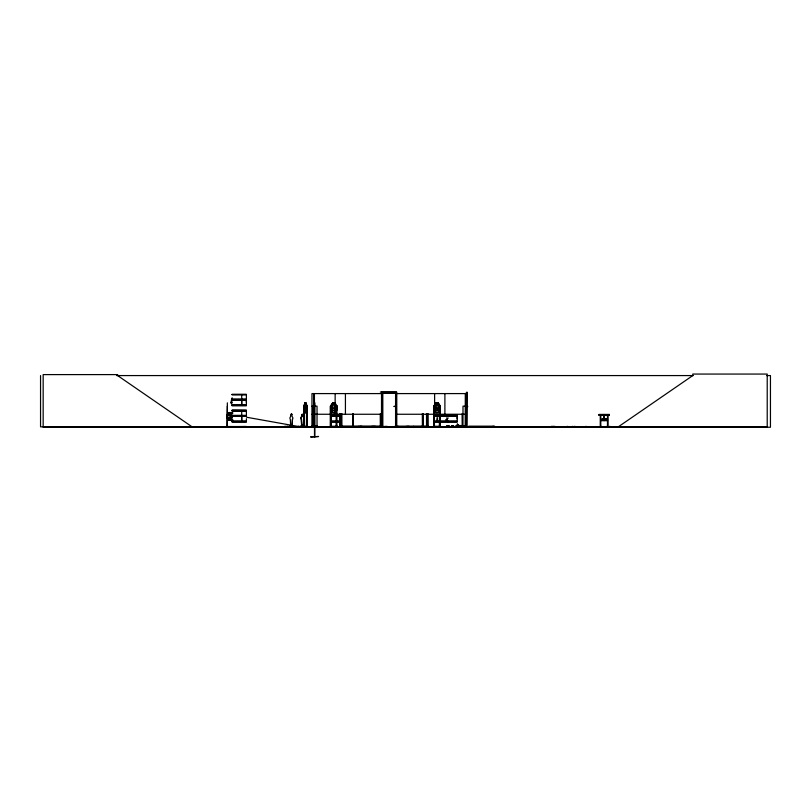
<?xml version="1.0" encoding="UTF-8"?>
<svg xmlns="http://www.w3.org/2000/svg" width="811" height="811" viewBox="0 0 811 811"><rect width="100%" height="100%" fill="white"/><g stroke="black" fill="none" stroke-linecap="round" stroke-linejoin="round"><path stroke-width="1.22" d="M241.708 416.327L241.708 421.071M241.708 400.066L241.708 404.811M246.392 402.438L246.392 400.066L232.058 400.066M437.22 418.699L437.22 421.071L437.21 416.327M457.191 418.699L457.191 416.327L433.773 416.327M336.859 426.799L336.859 406.149M344.614 426.799L328.313 426.708M469.346 426.799L461.145 426.393M467.633 406.139L467.734 406.757M292.102 426.028L292.416 419.388A1.723 1.49 -90 0 0 292.153 416.682L291.727 414.076M292.467 419.388L292.153 426.028L290.612 426.028M303.04 414.391L303.192 416.682A1.723 1.49 -90 0 1 303.507 419.388L303.182 426.404M434.331 406.068L434.432 426.819M304.307 405.865L304.216 426.819L303.588 426.677L304.145 426.799M306.842 405.865L306.69 426.819M291.413 413.955L290.612 414.816L290.662 416.682A1.723 1.49 -90 0 0 290.358 419.388L290.662 426.028M291.382 425.096L292.031 425.299L291.423 425.045M291.909 425.197L291.352 425.339M303.192 426.028L301.651 426.028L301.337 419.388A1.723 1.49 -90 0 1 301.651 416.682L301.804 414.391M302.331 425.197L302.858 425.4M305.382 403.351C303.892 410.143 307.197 410.153 305.727 403.351L305.311 403.351M330.371 426.647L330.391 406.149L331.223 406.149M447.429 426.708L447.429 426.059M423.18 426.708L423.078 413.61M429.891 426.758L416.489 426.819M332.743 406.149L333.483 403.351M435.983 406.149L436.724 403.351L437.443 403.351L438.153 406.149M305.017 412.677L303.932 409.362L303.892 406.118L304.946 402.844L306.082 402.844L307.095 406.149L307.055 426.819M303.932 406.149L305.017 402.844M306 412.677L307.095 409.362L306.082 412.677L304.946 412.677M332.753 402.925L331.679 408.602L333.108 410.548L334.548 410.548L336.007 408.602L334.923 402.925L332.703 402.925L330.584 406.149M435.983 402.925L434.909 408.602L436.338 410.548L437.788 410.548L439.248 408.602L439.248 406.149L438.163 402.925L435.943 402.925M306.578 408.602L305.889 410.548L305.2 410.548L304.52 408.602L305.037 402.925L306.061 402.925L306.578 406.149L306.446 426.819M340.65 426.799L340.61 413.61M228.246 426.515L246.412 426.606M604.165 418.233L604.307 415.293M446.709 417.858L447.307 419.845M446.526 419.682L447.986 421.233M447.591 418.131L448.29 418.07M456.867 426.566L456.745 425.552M334.913 407.588L334.213 408.856L332.743 407.588M438.153 407.588L437.443 408.856L435.983 407.588M394.045 406.352L394.947 406.352L394.126 406.575M228.803 412.546L227.131 415.171L230.04 413.914L231.013 417.28L230.04 418.993L227.131 417.716L228.803 420.341M230.365 420.341L232.037 417.716M230.436 420.341L232.078 417.756L232.078 415.131L230.365 412.546M337.123 406.118L337.163 409.393L334.953 412.677L332.672 412.677M435.953 402.844L435.953 412.677L433.703 409.393L435.912 412.677L438.193 412.677L440.403 409.393L440.363 406.118L438.153 402.844L435.912 402.844L433.703 406.118L433.753 426.799M457.272 424.072L460.263 426.566L457.191 424.417M460.151 426.819L457.465 424.204M285.837 426.819L285.989 426.404M290.754 426.586L290.743 425.694M284.043 426.819C284.164 425.015 294.545 428.918 292.984 425.694L292.102 425.694M301.783 425.694L302.057 426.789M303.628 426.059L304.247 426.819L304.024 425.694M618.327 426.819L692.776 375.574L692.776 374.064L767.216 374.064L767.216 426.819L40.55 426.819L40.55 375.574M312.691 426.799L312.681 406.149L311.982 406.149M313.695 426.059L314.262 426.819M227.344 416.033L228.814 415.171L230.172 416.033L229.533 417.706L227.344 416.884M301.814 426.687L302.351 426.799M600.799 419.53L604.165 418.486L607.48 419.53M600.799 419.814L604.114 418.821M116.662 375.574L693.162 375.574M766.648 375.574L770.45 375.574L770.45 427.245L43.165 427.245L43.165 374.601L117.615 374.601L117.615 375.574L192.055 426.819M380.318 392.027L396.68 392.027L396.68 426.819M382.589 426.819L382.539 393.041L395.656 393.041L395.748 426.819M382.62 393.132L395.575 393.132L395.575 426.819M466.67 393.163L465.899 393.163L465.778 426.819M381.849 393.588L311.982 393.588L311.931 426.819M395.667 393.588L465.575 393.588L465.575 426.819L465.605 406.149L463.01 406.149L462.929 426.819M232.047 394.349L246.412 394.349M232.047 394.531L246.412 394.521M232.068 394.815L246.392 394.815L246.392 399.113L232.058 399.113M231.987 399.438L246.473 399.438M231.987 399.732L246.473 399.732M227.344 402.844L227.262 426.819M314.871 402.844L314.78 436.936M332.672 402.844L334.953 402.844L337.163 406.118L336.261 406.149L336.332 426.819M333.443 403.351L334.213 403.351L334.913 406.149M232.058 404.811L246.402 404.811L246.402 400.066M231.987 405.145L246.473 405.145M231.987 405.439L246.473 405.439M232.058 405.774L246.402 405.774M227.344 406.149L226.999 426.819M304.307 406.149L303.689 406.149L303.689 426.819L303.253 424.903L302.503 424.903L302.503 426.404M306.477 406.149L307.136 406.118L307.136 409.393M313.766 406.149L314.029 426.819M314.465 406.149L317.03 406.149L317.03 426.819M434.463 406.149L433.632 406.149L433.632 426.819L457.211 426.606M303.892 409.393L305.037 412.586L306.061 412.586M330.584 409.362L332.713 412.677L332.713 402.844L330.462 406.118L330.533 426.819M337.163 409.393L334.913 412.677L334.953 402.844M232.068 410.224L246.392 410.224M246.412 410.346L231.966 410.407L246.412 410.599M232.047 410.792L246.412 410.792M232.068 411.076L246.392 411.076L246.392 415.364L232.058 415.364M228.722 412.546L230.436 412.546M332.703 412.586L334.923 412.586M435.943 412.586L438.163 412.586M232.757 412.708L228.286 412.708L228.286 413.407L232.757 413.407M311.982 414.259L381.849 414.259M395.667 414.259L465.575 414.259M301.651 414.816L301.702 416.682A1.723 1.49 -90 0 0 301.398 419.388L301.702 426.028M598.974 414.725L609.304 414.725M598.974 415.009L609.304 415.009M331.081 415.364L339.454 415.364M433.773 415.364L457.201 415.364M231.987 415.698L246.473 415.698M331.02 415.698L339.505 415.698M433.713 415.698L457.262 415.698M231.987 415.992L246.473 415.992M331.02 415.992L339.505 415.992M433.713 415.992L457.262 415.992M232.058 416.327L246.402 416.327M331.081 416.327L339.454 416.327M303.192 416.682L303.142 416.682A1.723 1.49 -90 0 1 303.456 419.388L303.507 419.388M227.161 417.756L227.161 415.131M232.757 419.601L228.286 419.601L228.286 420.301L232.757 420.301M228.743 420.26L230.425 420.26M600.748 420.676L607.53 420.676L607.53 420.037L600.748 420.037L600.799 426.819M232.058 421.071L246.402 421.071L246.402 418.699M331.081 421.071L339.454 421.071M433.773 421.071L446.881 421.071M447.53 421.071L457.201 421.071L457.201 416.327M231.987 421.406L246.473 421.406M331.02 421.406L339.505 421.406M433.713 421.406L457.262 421.406M231.987 421.69L246.473 421.69M331.02 421.69L339.505 421.69M433.713 421.69L457.262 421.69M232.058 422.024L246.402 422.024M331.081 422.024L339.454 422.024M433.773 422.024L457.201 422.024M291.463 424.903L292.213 424.903L292.102 426.404M303.02 425.126L302.594 425.197M456.532 425.552L462.158 425.552L462.158 426.819M306.416 426.059L307.075 426.059M311.9 426.059L312.762 426.059M313.685 426.059L317.324 426.059L317.324 426.819M330.32 426.059L331.202 426.059M336.19 426.059L337.072 426.059L337.062 426.819M339.627 426.059L381.129 426.059L381.16 426.708M396.457 426.17L427.904 426.059M433.561 426.059L434.443 426.059M439.43 426.059L440.302 426.059L440.302 426.819M462.209 426.059L465.869 426.059M287.195 426.262L288.3 426.262M298.235 426.262L299.35 426.262M304.003 426.272L306.69 426.272M331.06 426.272L336.332 426.272M434.301 426.272L439.572 426.272M246.392 426.474L223.258 426.819M372.411 426.383L369.623 426.819M372.705 426.383L375.452 426.383M386.249 426.383L377.247 426.819M386.533 426.383L389.138 426.819M395.748 426.383L391.743 426.819M398.171 426.383L399.813 426.819M406.575 426.383L409.139 426.383M413.326 426.383L415.769 426.819M457.191 426.474L431.604 426.819M551.277 426.383L554.025 426.383M554.329 426.383L556.772 426.819M567.092 426.383L569.535 426.819M572.83 426.383L570.255 426.819M574.441 426.383L577.097 426.819M585.684 426.383L588.259 426.819M600.769 426.383L603.212 426.819M606.871 426.383L609.203 426.819M609.466 426.383L612.123 426.819M304.024 426.586L294.616 426.789L319.493 426.819M311.748 426.677L319.504 426.677M330.422 426.616L340.103 426.616M331.091 406.129L331.202 426.819M336.504 406.118L336.403 426.819M291.352 413.955L292.061 414.391M246.686 417.26L298.924 426.586M604.165 418.567L607.429 419.54M604.165 418.821L607.48 419.814M381.494 426.758L381.525 392.027M353.403 426.059L353.434 426.708M465.281 426.758L465.342 393.588M461.155 426.708L461.256 425.552M302.767 414.076L303.172 414.593M283.779 426.687L289.223 426.586M446.263 419.449L448.28 422.125M446.151 419.682L448.159 422.359M446.222 419.834L447.814 421.963M438.112 402.925L440.282 406.149L439.501 406.149L439.43 426.819M227.202 417.716L228.814 420.26M463.821 426.708L463.791 426.059M382.64 426.708L382.66 393.163M608.017 415.293L608.017 426.819M607.48 415.293L607.48 419.976M607.48 420.676L607.48 426.819M606.354 426.819L603.942 426.819M604.144 414.431L604.165 418.922L603.982 415.293M604.144 420.037L604.144 420.676M600.799 415.293L600.799 419.976M600.576 426.819L598.954 426.819M600.262 415.293L600.262 426.819M598.569 426.819L596.754 426.819M596.349 426.819L593.926 426.819M593.368 426.819L590.813 426.819M585.167 426.819L582.754 426.819M582.41 426.819L578.983 426.819M573.894 426.819L573.377 426.819M566.93 426.819L563.635 426.819M561.729 426.819L557.198 426.819M494.639 426.819L494.639 426.17L468.799 426.17L468.799 426.819M493.129 426.17L493.129 426.819M466.923 426.819L466.923 392.027L466.578 426.819M463.628 426.059L463.628 426.819M463.314 426.059L463.304 426.819M463.091 426.059L463.091 426.819M462.797 426.059L462.716 426.819M462.716 426.059L462.716 426.819M462.412 413.61L462.412 426.819L462.28 413.61M462.037 425.552L462.037 426.819M461.155 425.552L461.114 426.819M460.476 425.552L460.374 426.819M458.539 425.552L458.539 426.819M458.053 425.552L458.053 426.819M457.749 425.552L457.739 426.819M457.627 425.552L457.637 426.819M457.424 425.552L457.424 426.819M456.938 425.552L456.846 426.819M455.964 425.552L456.066 426.819M453.42 425.552L453.41 426.819M453.167 425.552L453.156 426.819M452.943 425.552L452.943 426.819M452.639 425.552L452.639 426.819M452.457 425.552L452.457 426.819M452.203 425.552L452.153 426.819M451.717 425.552L451.717 426.819M449 425.552L449.01 426.819M448.747 425.552L448.757 426.819M447.206 426.819L447.317 425.552L446.831 426.819L446.79 426.059M447.165 426.059L447.013 426.819M444.894 393.588L444.894 414.259M440.231 406.149L440.211 426.819M440.008 426.059L439.978 426.819M439.744 426.059L439.744 426.819M439.643 406.149L439.572 426.819M438.193 402.844L438.193 412.677M434.615 393.588L434.615 405.743M434.615 410.609L434.615 414.259M434.23 406.149L434.301 426.819M434.138 426.059L434.118 426.819M433.885 426.059L433.865 426.819M427.833 413.61L427.904 426.819M427.701 413.61L427.711 426.819M427.336 426.059L427.316 426.819M427.073 413.61L427.113 426.819M427.022 426.059L427.022 426.819M426.728 413.61L426.88 426.819M426.687 426.059L426.566 426.819L426.495 413.61M422.997 426.059L422.855 426.819L422.825 413.61M422.551 413.61L422.551 426.819M422.379 413.61L422.47 426.819M422.298 426.059L422.318 426.819M413.134 426.819L411.512 426.819M406.027 426.819L405.51 426.819M405.318 426.819L403.412 426.819M402.945 426.819L402.388 426.819M402.013 426.819L400.391 426.819M396.478 426.819L396.478 392.23L381.717 392.23L381.626 426.819M391.338 426.819L389.716 426.819M382.447 426.059L382.447 426.819M381.91 426.059L381.91 426.819M381.363 413.61L381.363 426.819M381.048 413.61L381.109 426.819M380.511 414.462L380.511 426.819M380.349 413.61L380.41 426.819M376.517 426.819L376 426.819M361.696 426.17L361.696 426.819M360.469 426.17L360.469 426.819M359.02 426.17L359.02 426.819M353.322 413.61L353.383 426.819M352.623 413.61L352.704 426.819M352.542 426.059L352.542 426.819M345.425 393.588L345.425 414.259M341.968 426.059L341.968 426.819M341.887 413.61L341.887 426.819M341.269 426.059L341.269 426.819M341.188 413.61L341.137 426.819M340.914 426.059L340.995 426.819M340.873 413.61L340.884 426.819M340.407 413.61L340.488 426.819M340.326 426.059L340.326 426.819M339.789 426.059L339.789 426.819M339.708 413.61L339.657 426.819L339.545 426.17M336.768 426.059L336.747 426.819M336.514 426.059L336.514 426.819M335.146 393.588L335.146 403.31M335.146 411.826L335.146 414.259M330.989 406.149L331.06 426.819M330.898 426.059L330.878 426.819M330.624 426.059L330.645 426.819M316.736 426.059L316.736 426.819M316.726 426.059L316.726 426.819M315.763 426.028L315.753 426.819M315.489 426.028L315.489 426.819M314.425 393.588L314.516 436.936M313.766 393.588L313.766 426.819M312.6 426.059L312.6 426.819M312.063 426.059L312.063 426.819M306.791 426.059L306.832 426.819M303.973 406.118L304.003 426.819M302.564 424.903L302.564 426.404M301.956 426.404L301.956 425.694L301.074 425.694L301.074 426.586M301.246 425.694L301.246 426.404M292.812 425.694L292.812 426.404L290.206 426.404L290.206 425.694M292.274 425.694L292.274 426.586M291.524 424.903L291.463 426.404M290.916 426.404L290.916 425.694L290.034 425.694L290.034 426.586M241.719 400.066L241.719 404.811M241.719 416.327L241.719 421.071M241.708 394.815L241.708 399.113M241.708 411.076L241.708 415.364M228.52 412.708L228.52 413.407M228.52 419.601L228.52 420.301M227.415 416.033L227.415 416.884M232.169 397.795A6.508 3.254 -90 0 0 231.216 402.398L230.679 402.398L231.459 403.908L232.24 402.398L231.703 402.398A5.434 2.717 -90 0 1 232.493 398.556M467.095 406.159L467.095 406.899L467.095 406.159M609.304 414.431L598.974 414.431L598.974 415.293L609.304 415.293L609.304 414.431M318.52 436.5L310.775 436.936L318.52 436.5"/></g></svg>
